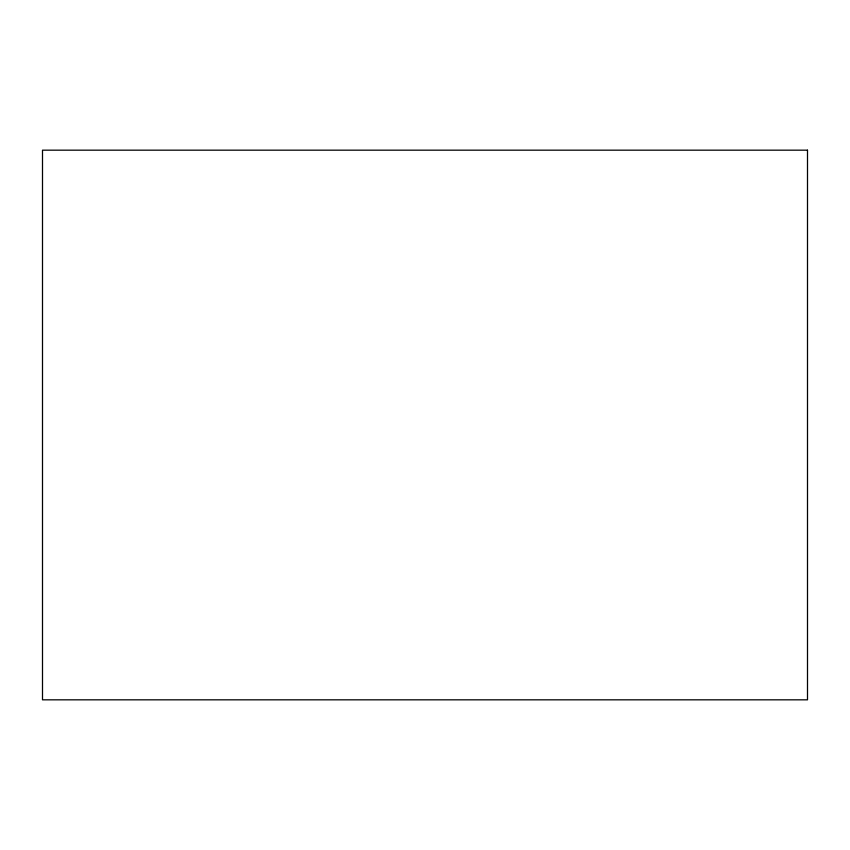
<?xml version="1.0" encoding="UTF-8"?>
<svg xmlns="http://www.w3.org/2000/svg" width="850" height="850" viewBox="0 0 850 850"><rect width="100%" height="100%" fill="white"/><g stroke="black" fill="none" stroke-linecap="round" stroke-linejoin="round"><path stroke-width="1.27" d="M807.5 150.174L42.5 150.174L42.5 699.826L807.5 699.826L807.5 150.174"/></g></svg>
